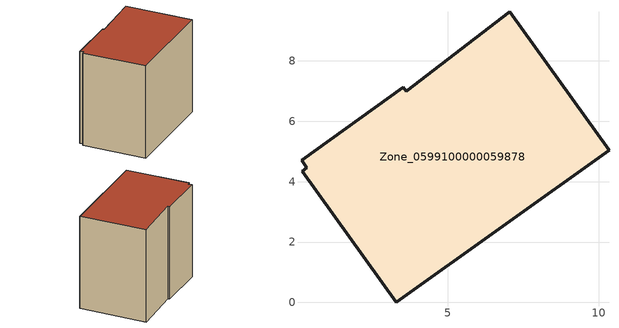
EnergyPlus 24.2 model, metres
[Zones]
Zone_0599100000059878
 floor ground (C_G): 0.16,4.71 3.53,7.12 3.63,6.99 7.06,9.64 10.34,5.04 3.29,0 0.18,4.34 0.34,4.46 z0
 wall outside (C_F): 10.34,5.04 7.06,9.64 3.63,6.99 3.53,7.12 0.16,4.71 0.34,4.46 0.18,4.34 3.29,0 10.34,5.04 z0:7.96
 roof outside (C_R): 3.53,7.12 0.16,4.71 0.34,4.46 0.18,4.34 3.29,0 10.34,5.04 7.06,9.64 3.63,6.99 z7.96
[BUILDING]
Pand.0599100000059878: North Axis=0; Terrain=City; Loads Convergence Tolerance Value=0.04; Temperature Convergence Tolerance Value=0.4; Solar Distribution=FullExterior; Maximum Number of Warmup Days=25; Minimum Number of Warmup Days=1
[Site:Location]
Rotterdam.The.Hague.AP_ZH_NLD Design_Conditions: Latitude=51.96; Longitude=4.45; Time Zone=1; Elevation=-4.5
[SITE:GROUNDTEMPERATURE:BUILDINGSURFACE]
18, 18, 18, 18, 18, 18, 18, 18, 18, 18, 18, 18
[MATERIAL] Thermal Absorptance=0.9; Solar Absorptance=0.7; Visible Absorptance=0.7
Name | Roughness | Thickness | Conductivity | Density | Specific Heat
G.TC.1975-1991 | MediumSmooth | 0.15 | 0.288461 | 540 | 1210
F.TC.1975-1991 | Rough | 0.3 | 0.230769 | 1920 | 840
R.TC.1975-1991 | MediumRough | 0.2 | 0.153846 | 1500 | 1000
[CONSTRUCTION]
C_G: G.TC.1975-1991
C_F: F.TC.1975-1991
C_R: R.TC.1975-1991
[ZONE]
Zone_0599100000059878: Type=1; Multiplier=1; Ceiling Height=Autocalculate; Volume=Autocalculate; Floor Area=autocalculate; Part of Total Floor Area=Yes
[ZONEINFILTRATION:DESIGNFLOWRATE]
Infil_Zone_0599100000059878: Zone or ZoneList or Space or SpaceList=Zone_0599100000059878; Schedule=AlwaysOn; Design Flow Rate Calculation Method=Flow/Area; Flow Rate per Floor Area=0.003; Constant Term Coefficient=1; Temperature Term Coefficient=0; Velocity Term Coefficient=0; Velocity Squared Term Coefficient=0
[HVACTEMPLATE:ZONE:IDEALLOADSAIRSYSTEM]
Zone_0599100000059878: Maximum Heating Supply Air Temperature=50; Minimum Cooling Supply Air Temperature=13; Maximum Heating Supply Air Humidity Ratio=0.0156; Minimum Cooling Supply Air Humidity Ratio=0.0077; Heating Limit=NoLimit; Cooling Limit=NoLimit; Dehumidification Control Type=ConstantSensibleHeatRatio; Cooling Sensible Heat Ratio=0.7; Dehumidification Setpoint=60; Humidification Control Type=None; Humidification Setpoint=30; Outdoor Air Method=None; Outdoor Air Flow Rate per Person=0.00944; Outdoor Air Flow Rate per Zone Floor Area=0; Outdoor Air Flow Rate per Zone=0; Demand Controlled Ventilation Type=None; Outdoor Air Economizer Type=NoEconomizer; Heat Recovery Type=None; Sensible Heat Recovery Effectiveness=0.7; Latent Heat Recovery Effectiveness=0.65
[ZONECONTROL:THERMOSTAT]
ThermostatControl_Zone_0599100000059878: Zone or ZoneList=Zone_0599100000059878; Control Type Schedule=DualSetpointControlType; Control 1=Thermostat_Zone_0599100000059878; Temperature Difference Between Cutout And Setpoint=0
[THERMOSTATSETPOINT:DUALSETPOINT]
Thermostat_Zone_0599100000059878: Heating Setpoint Temperature Schedule=HeatingSetpoint_Zone_0599100000059878; Cooling Setpoint Temperature Schedule=CoolingSetpoint_Zone_0599100000059878
[SCHEDULE:COMPACT]
HeatingSetpoint_Zone_0599100000059878: Through: 12/31, For: AllDays, Until: 24:00, 21
CoolingSetpoint_Zone_0599100000059878: Through: 12/31, For: AllDays, Until: 24:00, 24
DualSetpointControlType: Through: 12/31, For: AllDays, Until: 24:00, 4
AlwaysOn: Through: 12/31, For: AllDays, Until: 24:00, 1
